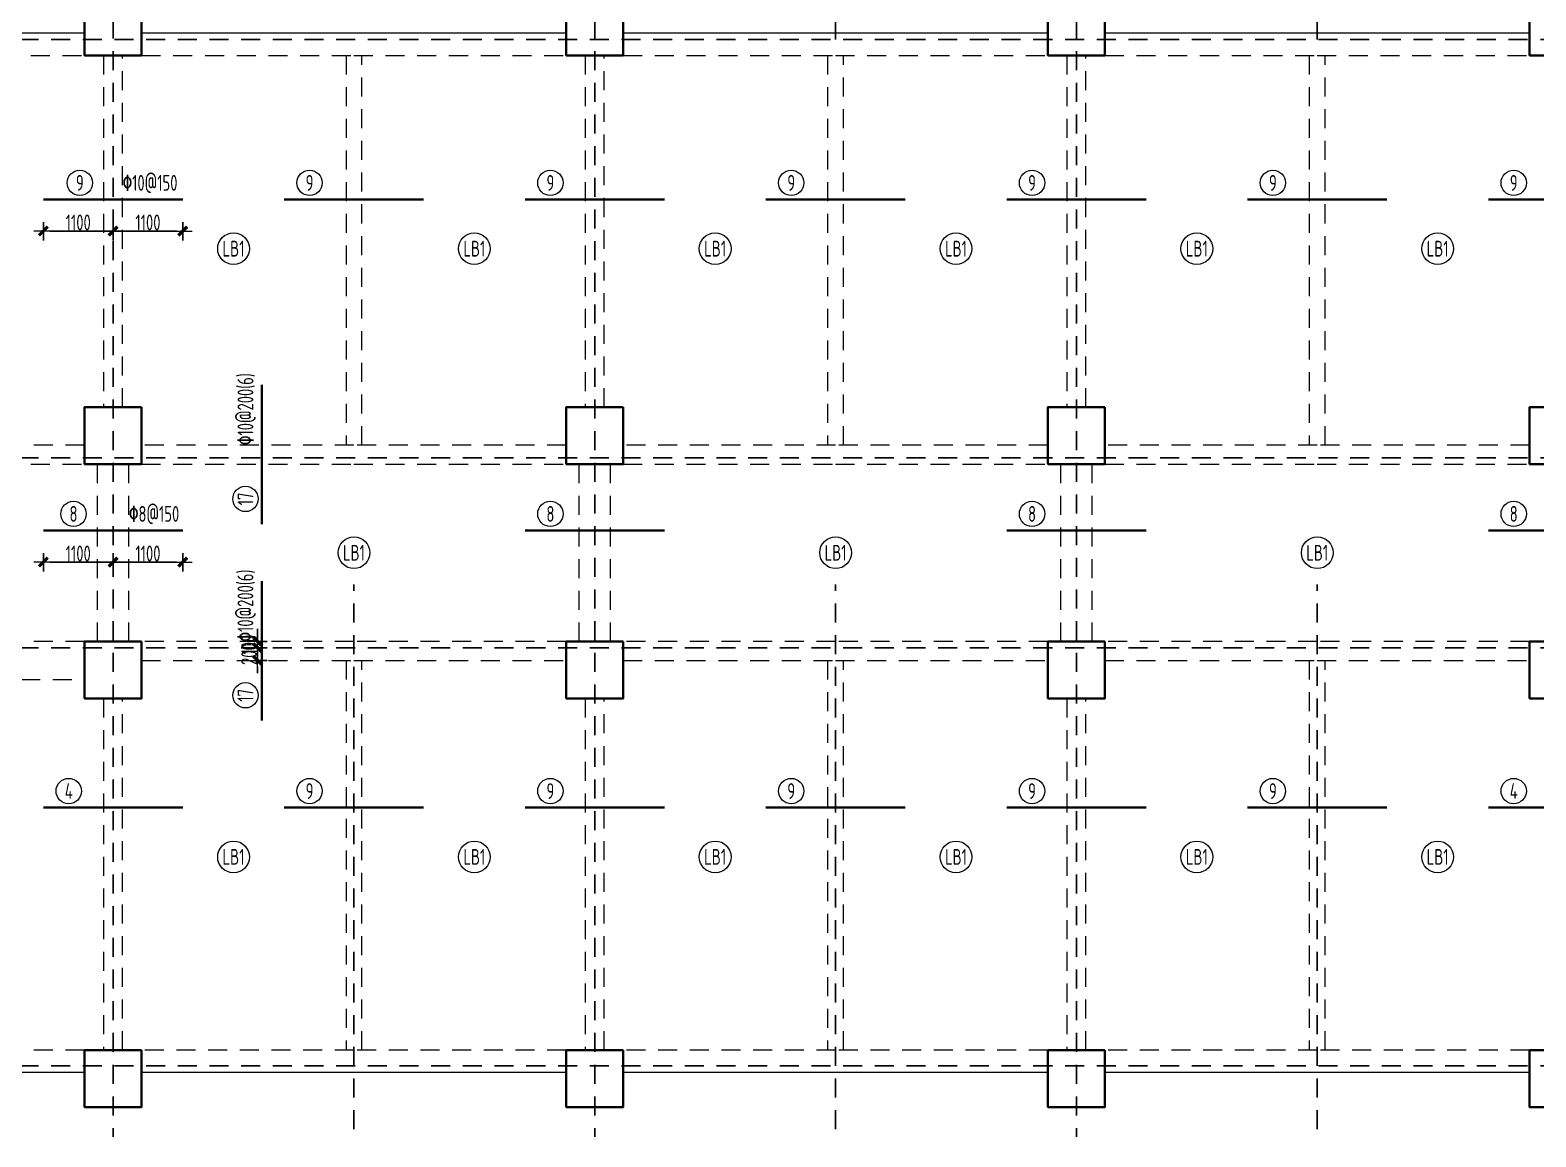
# Model space of a CAD drawing. Header units: millimetres. Extents: x 539196 to 807275, y 431843 to 1156631.
# Drawn here: x 762831 to 786590, y 871539 to 889009 of the extents above; entities that cross this region are included whole.
import ezdxf
from ezdxf.enums import TextEntityAlignment as Align

# ---------------------------------------------------------------- set-up
doc = ezdxf.new("R2010")
doc.units = ezdxf.units.MM
doc.header["$MEASUREMENT"] = 0
doc.linetypes.add('DOTE', pattern=[2.42, 2, -0.2, 0.02, -0.2])
doc.linetypes.add('虚线', pattern=[500, 300, -200])
doc.layers.add('DOTE', color=1, linetype='DOTE')
for name, color, linetype, lineweight in [('尺寸标注-梁', 3, 'Continuous', 18), ('楼板正筋文字', 7, 'Continuous', 18), ('楼板负筋文字', 7, 'Continuous', 18), ('楼板负筋标注', 3, 'Continuous', 18), ('楼板负筋编号', 3, 'Continuous', 18), ('楼板负筋钢筋', 1, 'Continuous', 35), ('砼柱', 2, 'Continuous', 35), ('砼梁', 4, 'Continuous', 18)]:
    doc.layers.add(name, color=color, linetype=linetype, lineweight=lineweight)
doc.styles.add('样式 1_yjk_yjk_yjk_yjk_yjk_yjk_yjk_yjk_yjk_yjk_yjk_yjk_yjk_yjk_yjk_yjk', font='yjkeng.shx', dxfattribs={"width": 0.7, "bigfont": 'yjkchn.shx'})
doc.dimstyles.new('盈建科结构_yjk_yjk_yjk_yjk_yjk_yjk_yjk_yjk_yjk_yjk_yjk_yjk_yjk_yjk_yjk_yjk', dxfattribs={"dimscale": 100, "dimtxt": 2.5, "dimasz": 1, "dimexe": 1.5, "dimexo": 0.625, "dimgap": 0.1, "dimtad": 1, "dimdec": 0, "dimrnd": 1, "dimzin": 0, "dimdsep": 46, "dimtxsty": '样式 1_yjk_yjk_yjk_yjk_yjk_yjk_yjk_yjk_yjk_yjk_yjk_yjk_yjk_yjk_yjk_yjk', "dimblk": '_yjkbk', "dimblk1": 'ARCHTICK', "dimblk2": 'ARCHTICK', "dimcen": 0.09, "dimadec": 0, "dimazin": 0, "dimtfac": 1, "dimtdec": 4, "dimtix": 1, "dimtmove": 2, "dimatfit": 3, "dimfxl": 0, "dimtolj": 1, "dimtzin": 0, "dimarcsym": 0})

# ---------------------------------------------------------------- blocks, each defined once
blk = doc.blocks.new('_yjkbk')
blk.add_line((-1, 0), (1.5, 0))
blk.add_lwpolyline([(-0.7, -0.7, 0.5, 0.5, 0), (0.7, 0.7, 0.5, 0.5, 0)], format="xyseb")
blk = doc.blocks.new('*D753')
at = {"layer": 'Defpoints', "color": 0}
for p in [(766420, 879259), (766421, 879259), (766420, 879059)]:
    blk.add_point(p, dxfattribs=at)
at = {"layer": '尺寸标注-梁', "color": 0, "lineweight": -2}
for p, q in [((766421, 879359), (766421, 879459)), ((766420, 879259), (766571, 879259)), ((766421, 879059), (766421, 879259)), ((766420, 879059), (766571, 879059)), ((766421, 878959), (766421, 878859))]:
    blk.add_line(p, q, dxfattribs=at)
at = {"layer": '尺寸标注-梁', "color": 0, "lineweight": -2, "xscale": 100, "yscale": 100, "zscale": 100}
for p, rotation in [((766421, 879259), 270), ((766421, 879059), 90)]:
    blk.add_blockref('_yjkbk', p, dxfattribs=dict(at, rotation=rotation))
at = {"layer": '尺寸标注-梁', "color": 0, "insert": (766286, 879159), "char_height": 250, "attachment_point": 5, "rotation": 90, "style": '样式 1_yjk_yjk_yjk_yjk_yjk_yjk_yjk_yjk_yjk_yjk_yjk_yjk_yjk_yjk_yjk_yjk'}
blk.add_mtext('\\A1;200', dxfattribs=at)
blk = doc.blocks.new('_ARCHTICK')
at = {"color": 0, "linetype": 'ByBlock', "const_width": 0.15}
blk.add_lwpolyline([(-0.5, -0.5), (0.5, 0.5)], dxfattribs=at)
blk = doc.blocks.new('*D754')
at = {"layer": 'Defpoints', "color": 0}
for p in [(766420, 879359), (766421, 879359), (766420, 879259)]:
    blk.add_point(p, dxfattribs=at)
at = {"layer": '尺寸标注-梁', "color": 0, "lineweight": -2}
for p, q in [((766420, 879359), (766571, 879359)), ((766421, 879459), (766421, 879559)), ((766421, 879259), (766421, 879359)), ((766420, 879259), (766571, 879259)), ((766421, 879159), (766421, 879059))]:
    blk.add_line(p, q, dxfattribs=at)
at = {"layer": '尺寸标注-梁', "color": 0, "lineweight": -2, "xscale": 100, "yscale": 100, "zscale": 100}
for p, rotation in [((766421, 879359), 270), ((766421, 879259), 90)]:
    blk.add_blockref('_yjkbk', p, dxfattribs=dict(at, rotation=rotation))
at = {"layer": '尺寸标注-梁', "color": 0, "insert": (766286, 879309), "char_height": 250, "attachment_point": 5, "rotation": 90, "style": '样式 1_yjk_yjk_yjk_yjk_yjk_yjk_yjk_yjk_yjk_yjk_yjk_yjk_yjk_yjk_yjk_yjk'}
blk.add_mtext('\\A1;100', dxfattribs=at)
blk = doc.blocks.new('*D803')
at = {"layer": 'Defpoints', "color": 0}
for p in [(763040, 880813), (764140, 880813), (763040, 880613)]:
    blk.add_point(p, dxfattribs=at)
at = {"layer": '楼板负筋标注', "color": 0, "lineweight": -2}
for p, q in [((763040, 880751), (763040, 880463)), ((764040, 880613), (763140, 880613)), ((764140, 880751), (764140, 880463))]:
    blk.add_line(p, q, dxfattribs=at)
at = {"layer": '楼板负筋标注', "color": 0, "lineweight": -2, "xscale": 100, "yscale": 100, "zscale": 100, "rotation": 180}
blk.add_blockref('_yjkbk', (763040, 880613), dxfattribs=at)
at = {"layer": '楼板负筋标注', "color": 0, "lineweight": -2, "xscale": 100, "yscale": 100, "zscale": 100}
blk.add_blockref('_yjkbk', (764140, 880613), dxfattribs=at)
at = {"layer": '楼板负筋标注', "color": 0, "insert": (763590, 880748), "char_height": 250, "attachment_point": 5, "style": '样式 1_yjk_yjk_yjk_yjk_yjk_yjk_yjk_yjk_yjk_yjk_yjk_yjk_yjk_yjk_yjk_yjk'}
blk.add_mtext('\\A1;1100', dxfattribs=at)
blk = doc.blocks.new('*D804')
at = {"layer": 'Defpoints', "color": 0}
for p in [(764140, 880813), (765240, 880813), (764140, 880613)]:
    blk.add_point(p, dxfattribs=at)
at = {"layer": '楼板负筋标注', "color": 0, "lineweight": -2}
for p, q in [((764140, 880751), (764140, 880463)), ((765140, 880613), (764240, 880613)), ((765240, 880751), (765240, 880463))]:
    blk.add_line(p, q, dxfattribs=at)
at = {"layer": '楼板负筋标注', "color": 0, "lineweight": -2, "xscale": 100, "yscale": 100, "zscale": 100, "rotation": 180}
blk.add_blockref('_yjkbk', (764140, 880613), dxfattribs=at)
at = {"layer": '楼板负筋标注', "color": 0, "lineweight": -2, "xscale": 100, "yscale": 100, "zscale": 100}
blk.add_blockref('_yjkbk', (765240, 880613), dxfattribs=at)
at = {"layer": '楼板负筋标注', "color": 0, "insert": (764690, 880748), "char_height": 250, "attachment_point": 5, "style": '样式 1_yjk_yjk_yjk_yjk_yjk_yjk_yjk_yjk_yjk_yjk_yjk_yjk_yjk_yjk_yjk_yjk'}
blk.add_mtext('\\A1;1100', dxfattribs=at)
blk = doc.blocks.new('*D805')
at = {"layer": 'Defpoints', "color": 0}
for p in [(763040, 886038), (764140, 886038), (763040, 885838)]:
    blk.add_point(p, dxfattribs=at)
at = {"layer": '楼板负筋标注', "color": 0, "lineweight": -2}
for p, q in [((763040, 885976), (763040, 885688)), ((764040, 885838), (763140, 885838)), ((764140, 885976), (764140, 885688))]:
    blk.add_line(p, q, dxfattribs=at)
at = {"layer": '楼板负筋标注', "color": 0, "lineweight": -2, "xscale": 100, "yscale": 100, "zscale": 100, "rotation": 180}
blk.add_blockref('_yjkbk', (763040, 885838), dxfattribs=at)
at = {"layer": '楼板负筋标注', "color": 0, "lineweight": -2, "xscale": 100, "yscale": 100, "zscale": 100}
blk.add_blockref('_yjkbk', (764140, 885838), dxfattribs=at)
at = {"layer": '楼板负筋标注', "color": 0, "insert": (763590, 885973), "char_height": 250, "attachment_point": 5, "style": '样式 1_yjk_yjk_yjk_yjk_yjk_yjk_yjk_yjk_yjk_yjk_yjk_yjk_yjk_yjk_yjk_yjk'}
blk.add_mtext('\\A1;1100', dxfattribs=at)
blk = doc.blocks.new('*D806')
at = {"layer": 'Defpoints', "color": 0}
for p in [(764140, 886038), (765240, 886038), (764140, 885838)]:
    blk.add_point(p, dxfattribs=at)
at = {"layer": '楼板负筋标注', "color": 0, "lineweight": -2}
for p, q in [((764140, 885976), (764140, 885688)), ((765140, 885838), (764240, 885838)), ((765240, 885976), (765240, 885688))]:
    blk.add_line(p, q, dxfattribs=at)
at = {"layer": '楼板负筋标注', "color": 0, "lineweight": -2, "xscale": 100, "yscale": 100, "zscale": 100, "rotation": 180}
blk.add_blockref('_yjkbk', (764140, 885838), dxfattribs=at)
at = {"layer": '楼板负筋标注', "color": 0, "lineweight": -2, "xscale": 100, "yscale": 100, "zscale": 100}
blk.add_blockref('_yjkbk', (765240, 885838), dxfattribs=at)
at = {"layer": '楼板负筋标注', "color": 0, "insert": (764690, 885973), "char_height": 250, "attachment_point": 5, "style": '样式 1_yjk_yjk_yjk_yjk_yjk_yjk_yjk_yjk_yjk_yjk_yjk_yjk_yjk_yjk_yjk_yjk'}
blk.add_mtext('\\A1;1100', dxfattribs=at)
blk = doc.blocks.new('jzzw')
at = {"layer": 'DOTE', "color": 1, "linetype": '虚线'}
for p, q in [((928786, 890469), (928786, 834829)), ((932586, 852149), (932586, 890469)), ((936386, 890469), (936386, 834829)), ((940186, 852149), (940186, 890469)), ((921186, 872969), (921186, 834829)), ((952506, 852149), (912186, 852149)), ((952506, 845549), (911886, 845549)), ((952506, 845549), (911886, 845549)), ((924986, 834949), (924986, 843549)), ((932586, 834949), (932586, 843549)), ((940186, 834949), (940186, 843549)), ((952506, 842549), (911886, 842549)), ((952506, 842549), (911886, 842549)), ((952506, 835949), (912186, 835949)), ((952506, 835949), (912186, 835949)), ((952506, 835949), (912186, 835949)), ((952506, 835949), (912186, 835949))]:
    blk.add_line(p, q, dxfattribs=at)

msp = doc.modelspace()

# ---------------------------------------------------------------- linework, layer by layer
at = {"layer": '楼板正筋文字'}
for centre in [(766040.2, 885559.2), (769840.2, 885559.2), (773640.2, 885559.2), (777440.2, 885559.2), (781240.2, 885559.2), (785040.2, 885559.2), (767940.2, 880759.2), (775540.2, 880759.2), (783140.2, 880759.2), (766040.2, 875959.2), (769840.2, 875959.2), (773640.2, 875959.2), (777440.2, 875959.2), (781240.2, 875959.2), (785040.2, 875959.2)]:
    msp.add_circle(centre, 250, dxfattribs=at)
at = {"layer": '楼板负筋编号'}
for centre in [(763615.2, 886598), (767240.2, 886598), (771040.2, 886598), (774840.2, 886598), (778640.2, 886598), (782440.2, 886598), (786240.2, 886598), (766228.6, 881609.2), (763515.2, 881373.2), (771040.2, 881373.2), (778640.2, 881373.2), (786240.2, 881373.2), (766228.6, 878509.2), (763440.2, 876998), (767240.2, 876998), (771040.2, 876998), (774840.2, 876998), (778640.2, 876998), (782440.2, 876998), (786240.2, 876998)]:
    msp.add_circle(centre, 200, dxfattribs=at)
at = {"layer": '楼板负筋钢筋'}
for points in [[(763040.2, 886338), (765240.2, 886338)], [(766840.2, 886338), (769040.2, 886338)], [(770640.2, 886338), (772840.2, 886338)], [(774440.2, 886338), (776640.2, 886338)], [(778240.2, 886338), (780440.2, 886338)], [(782040.2, 886338), (784240.2, 886338)], [(785840.2, 886338), (788040.2, 886338)], [(766488.6, 881209.2), (766488.6, 883409.2)], [(763040.2, 881113.2), (765240.2, 881113.2)], [(770640.2, 881113.2), (772840.2, 881113.2)], [(778240.2, 881113.2), (780440.2, 881113.2)], [(785840.2, 881113.2), (788040.2, 881113.2)], [(766488.6, 878109.2), (766488.6, 880309.2)], [(763040.2, 876738), (765240.2, 876738)], [(766840.2, 876738), (769040.2, 876738)], [(770640.2, 876738), (772840.2, 876738)], [(774440.2, 876738), (776640.2, 876738)], [(778240.2, 876738), (780440.2, 876738)], [(782040.2, 876738), (784240.2, 876738)], [(785840.2, 876738), (788040.2, 876738)]]:
    msp.add_lwpolyline(points, dxfattribs=at)
at = {"layer": '砼柱'}
for points in [[(764590.2, 889509.2), (763690.2, 889509.2), (763690.2, 888609.2), (764590.2, 888609.2)], [(772190.2, 889509.2), (771290.2, 889509.2), (771290.2, 888609.2), (772190.2, 888609.2)], [(779790.2, 889509.2), (778890.2, 889509.2), (778890.2, 888609.2), (779790.2, 888609.2)], [(787390.2, 889509.2), (786490.2, 889509.2), (786490.2, 888609.2), (787390.2, 888609.2)], [(764590.2, 883059.2), (763690.2, 883059.2), (763690.2, 882159.2), (764590.2, 882159.2)], [(772190.2, 883059.2), (771290.2, 883059.2), (771290.2, 882159.2), (772190.2, 882159.2)], [(779790.2, 883059.2), (778890.2, 883059.2), (778890.2, 882159.2), (779790.2, 882159.2)], [(787390.2, 883059.2), (786490.2, 883059.2), (786490.2, 882159.2), (787390.2, 882159.2)], [(764590.2, 879359.2), (763690.2, 879359.2), (763690.2, 878459.2), (764590.2, 878459.2)], [(772190.2, 879359.2), (771290.2, 879359.2), (771290.2, 878459.2), (772190.2, 878459.2)], [(779790.2, 879359.2), (778890.2, 879359.2), (778890.2, 878459.2), (779790.2, 878459.2)], [(787390.2, 879359.2), (786490.2, 879359.2), (786490.2, 878459.2), (787390.2, 878459.2)], [(764590.2, 872909.2), (763690.2, 872909.2), (763690.2, 872009.2), (764590.2, 872009.2)], [(772190.2, 872909.2), (771290.2, 872909.2), (771290.2, 872009.2), (772190.2, 872009.2)], [(779790.2, 872909.2), (778890.2, 872909.2), (778890.2, 872009.2), (779790.2, 872009.2)], [(787390.2, 872909.2), (786490.2, 872909.2), (786490.2, 872009.2), (787390.2, 872009.2)]]:
    msp.add_lwpolyline(points, close=True, dxfattribs=at)
at = {"layer": '砼梁'}
for p, q in [((763690.2, 888959.2), (760340.2, 888959.2)), ((767940.2, 888959.2), (764590.2, 888959.2)), ((771290.2, 888959.2), (767940.2, 888959.2)), ((775540.2, 888959.2), (772190.2, 888959.2)), ((778890.2, 888959.2), (775540.2, 888959.2)), ((783140.2, 888959.2), (779790.2, 888959.2)), ((786490.2, 888959.2), (783140.2, 888959.2)), ((760690.2, 872559.2), (763690.2, 872559.2)), ((764590.2, 872559.2), (767940.2, 872559.2)), ((767940.2, 872559.2), (771290.2, 872559.2)), ((772190.2, 872559.2), (775540.2, 872559.2)), ((775540.2, 872559.2), (778890.2, 872559.2)), ((779790.2, 872559.2), (783140.2, 872559.2)), ((783140.2, 872559.2), (786490.2, 872559.2))]:
    msp.add_line(p, q, dxfattribs=at)
at = {"layer": '砼梁', "linetype": '虚线'}
for p, q in [((760340.2, 888609.2), (763690.2, 888609.2)), ((763990.2, 888609.2), (763990.2, 883059.2)), ((764290.2, 883059.2), (764290.2, 888609.2)), ((764590.2, 888609.2), (767940.2, 888609.2)), ((767815.2, 888609.2), (767815.2, 882459.2)), ((767940.2, 888609.2), (771290.2, 888609.2)), ((768065.2, 882459.2), (768065.2, 888609.2)), ((771590.2, 888609.2), (771590.2, 883059.2)), ((771890.2, 883059.2), (771890.2, 888609.2)), ((772190.2, 888609.2), (775540.2, 888609.2)), ((775415.2, 888609.2), (775415.2, 882459.2)), ((775540.2, 888609.2), (778890.2, 888609.2)), ((775665.2, 882459.2), (775665.2, 888609.2)), ((779190.2, 888609.2), (779190.2, 883059.2)), ((779490.2, 883059.2), (779490.2, 888609.2)), ((779790.2, 888609.2), (783140.2, 888609.2)), ((783015.2, 888609.2), (783015.2, 882459.2)), ((783140.2, 888609.2), (786490.2, 888609.2)), ((783265.2, 882459.2), (783265.2, 888609.2)), ((763690.2, 882459.2), (760340.2, 882459.2)), ((767940.2, 882459.2), (764590.2, 882459.2)), ((771290.2, 882459.2), (767940.2, 882459.2)), ((775540.2, 882459.2), (772190.2, 882459.2)), ((778890.2, 882459.2), (775540.2, 882459.2)), ((783140.2, 882459.2), (779790.2, 882459.2)), ((786490.2, 882459.2), (783140.2, 882459.2)), ((760340.2, 882159.2), (763690.2, 882159.2)), ((763890.2, 882159.2), (763890.2, 879359.2)), ((764390.2, 879359.2), (764390.2, 882159.2)), ((764590.2, 882159.2), (767940.2, 882159.2)), ((767940.2, 882159.2), (771290.2, 882159.2)), ((771490.2, 882159.2), (771490.2, 879359.2)), ((771990.2, 879359.2), (771990.2, 882159.2)), ((772190.2, 882159.2), (775540.2, 882159.2)), ((775540.2, 882159.2), (778890.2, 882159.2)), ((779090.2, 882159.2), (779090.2, 879359.2)), ((779590.2, 879359.2), (779590.2, 882159.2)), ((779790.2, 882159.2), (783140.2, 882159.2)), ((783140.2, 882159.2), (786490.2, 882159.2)), ((763690.2, 879359.2), (760690.2, 879359.2)), ((767940.2, 879359.2), (764590.2, 879359.2)), ((771290.2, 879359.2), (767940.2, 879359.2)), ((775540.2, 879359.2), (772190.2, 879359.2)), ((778890.2, 879359.2), (775540.2, 879359.2)), ((783140.2, 879359.2), (779790.2, 879359.2)), ((786490.2, 879359.2), (783140.2, 879359.2)), ((764590.2, 879059.2), (767940.2, 879059.2)), ((767815.2, 879059.2), (767815.2, 872909.2)), ((767940.2, 879059.2), (771290.2, 879059.2)), ((768065.2, 872909.2), (768065.2, 879059.2)), ((772190.2, 879059.2), (775540.2, 879059.2)), ((775415.2, 879059.2), (775415.2, 872909.2)), ((775540.2, 879059.2), (778890.2, 879059.2)), ((775665.2, 872909.2), (775665.2, 879059.2)), ((779790.2, 879059.2), (783140.2, 879059.2)), ((783015.2, 879059.2), (783015.2, 872909.2)), ((783140.2, 879059.2), (786490.2, 879059.2)), ((783265.2, 872909.2), (783265.2, 879059.2)), ((760690.2, 878759.2), (763690.2, 878759.2)), ((763990.2, 878459.2), (763990.2, 872909.2)), ((764290.2, 872909.2), (764290.2, 878459.2)), ((771590.2, 878459.2), (771590.2, 872909.2)), ((771890.2, 872909.2), (771890.2, 878459.2)), ((779190.2, 878459.2), (779190.2, 872909.2)), ((779490.2, 872909.2), (779490.2, 878459.2)), ((763690.2, 872909.2), (760690.2, 872909.2)), ((767940.2, 872909.2), (764590.2, 872909.2)), ((771290.2, 872909.2), (767940.2, 872909.2)), ((775540.2, 872909.2), (772190.2, 872909.2)), ((778890.2, 872909.2), (775540.2, 872909.2)), ((783140.2, 872909.2), (779790.2, 872909.2)), ((786490.2, 872909.2), (783140.2, 872909.2))]:
    msp.add_line(p, q, dxfattribs=at)

# ---------------------------------------------------------------- block references
msp.add_blockref('jzzw', (-157045.6, 36710.3))

# ---------------------------------------------------------------- texts
at = {"layer": '楼板正筋文字', "linetype": 'Continuous', "char_height": 250, "attachment_point": 5, "line_spacing_factor": 0.7, "style": '样式 1_yjk_yjk_yjk_yjk_yjk_yjk_yjk_yjk_yjk_yjk_yjk_yjk_yjk_yjk_yjk_yjk'}
for insert in [(766040.2, 885559.2), (769840.2, 885559.2), (773640.2, 885559.2), (777440.2, 885559.2), (781240.2, 885559.2), (785040.2, 885559.2), (767940.2, 880759.2), (775540.2, 880759.2), (783140.2, 880759.2), (766040.2, 875959.2), (769840.2, 875959.2), (773640.2, 875959.2), (777440.2, 875959.2), (781240.2, 875959.2), (785040.2, 875959.2)]:
    msp.add_mtext('LB1', dxfattribs=dict(at, insert=insert))
at = {"layer": '楼板负筋文字', "linetype": 'Continuous', "style": '样式 1_yjk_yjk_yjk_yjk_yjk_yjk_yjk_yjk_yjk_yjk_yjk_yjk_yjk_yjk_yjk_yjk', "width": 0.7}
for s, p in [('\x8210@150', (764290.2, 886398)), ('\x828@150', (764390.2, 881173.2))]:
    msp.add_text(s, height=250, dxfattribs=at).set_placement(p, align=Align.BOTTOM_LEFT)
for p in [(766428.6, 882459.2), (766428.6, 879359.2)]:
    msp.add_text('\x8210@200(6)', height=250, rotation=449.99999, dxfattribs=at).set_placement(p, align=Align.BOTTOM_LEFT)
at = {"layer": '楼板负筋编号', "linetype": 'Continuous', "style": '样式 1_yjk_yjk_yjk_yjk_yjk_yjk_yjk_yjk_yjk_yjk_yjk_yjk_yjk_yjk_yjk_yjk', "width": 0.7}
for s, p in [('9', (763615.2, 886598)), ('9', (767240.2, 886598)), ('9', (771040.2, 886598)), ('9', (774840.2, 886598)), ('9', (778640.2, 886598)), ('9', (782440.2, 886598)), ('9', (786240.2, 886598)), ('8', (763515.2, 881373.2)), ('8', (771040.2, 881373.2)), ('8', (778640.2, 881373.2)), ('8', (786240.2, 881373.2)), ('4', (763440.2, 876998)), ('9', (767240.2, 876998)), ('9', (771040.2, 876998)), ('9', (774840.2, 876998)), ('9', (778640.2, 876998)), ('9', (782440.2, 876998)), ('4', (786240.2, 876998))]:
    msp.add_text(s, height=250, dxfattribs=at).set_placement(p, align=Align.MIDDLE_CENTER)
for p in [(766228.6, 881609.2), (766228.6, 878509.2)]:
    msp.add_text('17', height=250, rotation=449.99999, dxfattribs=at).set_placement(p, align=Align.MIDDLE_CENTER)

# ---------------------------------------------------------------- dimensions: what is measured, and where the dimension line sits
at = {"layer": '尺寸标注-梁'}
for p1, p2, picture, middle in [((766420.2, 879259.2), (766420.2, 879359.2), '*D754', (766286.2, 879309.2)), ((766420.2, 879059.2), (766420.2, 879259.2), '*D753', (766286.2, 879159.2))]:
    dim = msp.add_aligned_dim(p1=p1, p2=p2, distance=-1, dimstyle='盈建科结构_yjk_yjk_yjk_yjk_yjk_yjk_yjk_yjk_yjk_yjk_yjk_yjk_yjk_yjk_yjk_yjk', override={"dimscale": 100, "dimtxt": 2.5, "dimasz": 1, "dimexe": 1.5, "dimexo": 0, "dimgap": 0.1, "dimtad": 1, "dimlfac": 1, "dimrnd": 5, "dimdle": 0, "dimfxlon": 0}, dxfattribs=at)
    dim.commit()
    dim.dimension.update_dxf_attribs({"geometry": picture, "text_midpoint": middle})
at = {"layer": '楼板负筋标注'}
for p1, p2, picture, middle in [((764140.2, 886038), (763040.2, 886038), '*D805', (763590.2, 885973)), ((765240.2, 886038), (764140.2, 886038), '*D806', (764690.2, 885973)), ((764140.2, 880813.2), (763040.2, 880813.2), '*D803', (763590.2, 880748.2)), ((765240.2, 880813.2), (764140.2, 880813.2), '*D804', (764690.2, 880748.2))]:
    dim = msp.add_aligned_dim(p1=p1, p2=p2, distance=200, text='1100', dimstyle='盈建科结构_yjk_yjk_yjk_yjk_yjk_yjk_yjk_yjk_yjk_yjk_yjk_yjk_yjk_yjk_yjk_yjk', override={"dimscale": 100, "dimtxt": 2.5, "dimasz": 1, "dimexe": 1.5, "dimexo": 0.625, "dimgap": 0.1, "dimtad": 1, "dimlfac": 1, "dimrnd": 5, "dimdle": 0, "dimfxlon": 0}, dxfattribs=at)
    dim.commit()
    dim.dimension.update_dxf_attribs({"geometry": picture, "text_midpoint": middle})

doc.saveas('drawing.dxf')
